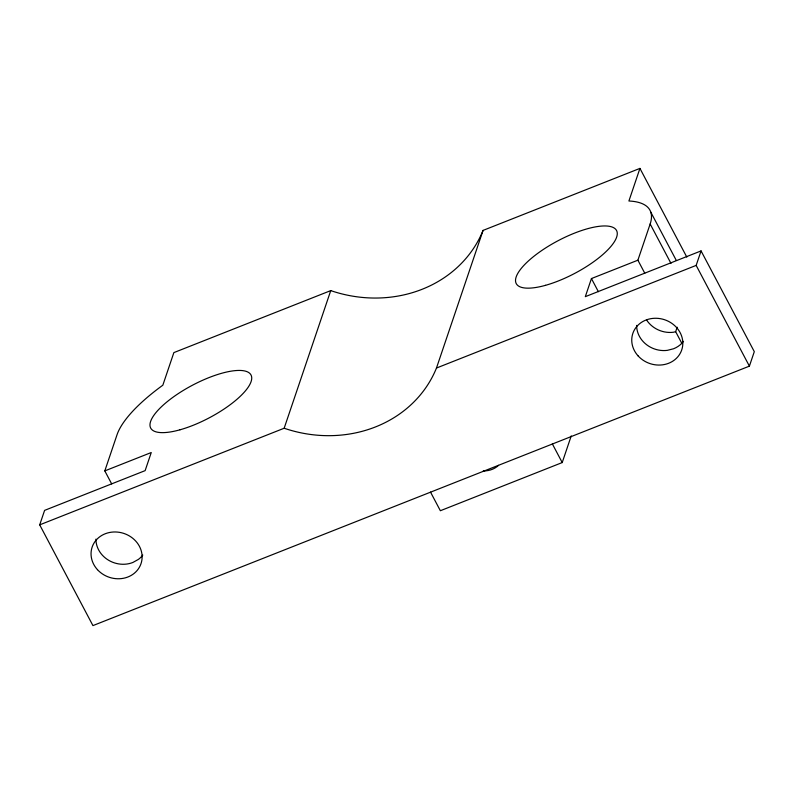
<?xml version="1.0" encoding="UTF-8"?>
<svg xmlns="http://www.w3.org/2000/svg" width="794" height="794" viewBox="0 0 794 794"><rect width="100%" height="100%" fill="white"/><g stroke="black" fill="none" stroke-linecap="round" stroke-linejoin="round"><path stroke-width="1.19" d="M104.808 470.892L117.065 434.665A116.649 37.685 -27.9 0 1 162.83 385.209L173.866 352.605L330.751 290.604A124.698 111.696 18.7 0 0 483.06 230.409L639.934 168.397L628.908 201.001A116.649 37.685 -27.9 0 1 650.157 223.977L637.89 260.194L591.441 278.555L585.307 296.668L701.062 250.914L754.3 351.653L749.397 366.143L92.938 625.603L39.7 524.854L44.603 510.373L145.133 470.634L151.257 452.53L104.808 470.892L111.676 483.893M39.7 524.854L284.163 428.234L330.751 290.604M284.163 428.234A124.698 111.696 18.7 0 0 436.472 368.039L483.06 230.409M430.517 492.101L440.362 510.731L562.212 462.565L571.233 435.906M749.397 366.143L696.159 265.404L701.062 250.914M681.967 343.594L675.664 331.684L677.173 327.217M436.472 368.039L696.159 265.404M675.664 331.684L673.421 332.249A25.795 23.105 18.7 0 1 646.554 319.932M639.934 168.397L686.81 257.097M650.772 212.117L676.23 260.303M650.157 223.977L670.98 263.4M637.89 260.194L644.768 273.196M591.441 278.555L598.378 291.696M552.366 443.935L562.212 462.565M683.495 341.351A25.795 23.105 18.7 0 1 673.6 348.755L667.297 350.362A25.795 23.105 18.7 0 1 636.649 325.411M142.791 555.056A25.795 23.105 18.7 0 1 138.414 559.393L132.896 562.46A25.795 23.105 18.7 0 1 95.945 539.116M498.592 465.334A22.361 20.029 18.7 0 1 483.248 470.941M180.01 429.792A56.761 18.341 -27.9 0 0 251.48 376.187A56.761 18.341 -27.9 0 0 171.018 398.707A56.761 18.341 -27.9 0 0 180.01 429.792M545.557 285.314A56.761 18.341 -27.9 0 0 617.027 231.709A56.761 18.341 -27.9 0 0 536.565 254.229A56.761 18.341 -27.9 0 0 545.557 285.314M638.168 355.97A25.795 23.105 18.7 0 0 681.51 350.541A25.795 23.105 18.7 0 0 652.182 318.473A25.795 23.105 18.7 0 0 638.168 355.97M97.464 569.675A25.795 23.105 18.7 0 0 140.806 564.246A25.795 23.105 18.7 0 0 111.478 532.179A25.795 23.105 18.7 0 0 97.464 569.675"/></g></svg>
